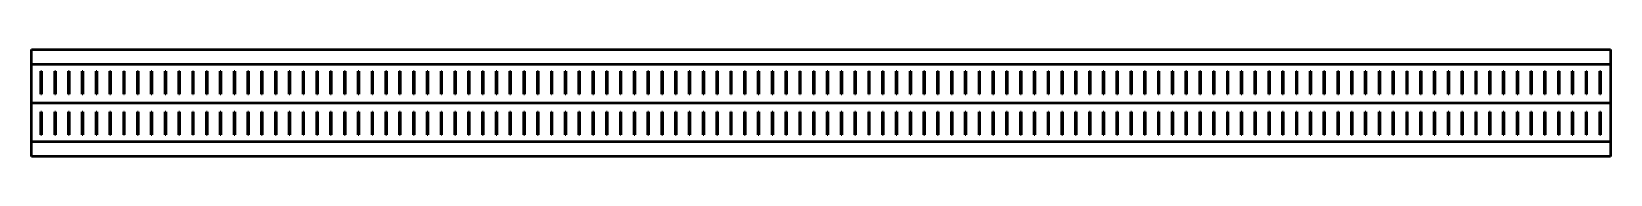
# Model space of a CAD drawing. Header units: millimetres. Extents: x 0 to 1030, y -10 to 59.
import ezdxf

# ---------------------------------------------------------------- set-up
doc = ezdxf.new("R2010")
doc.units = ezdxf.units.MM
for name, color, linetype, lineweight in [('IV_BEND_DOWN', 7, 'Continuous', 50), ('IV_INTERIOR_PROFILES', 7, 'Continuous', 50), ('IV_OUTER_PROFILE', 7, 'Continuous', 50)]:
    doc.layers.add(name, color=color, linetype=linetype, lineweight=lineweight)

msp = doc.modelspace()

# ---------------------------------------------------------------- linework, layer by layer
at = {"layer": 'IV_BEND_DOWN'}
for p, q in [((0, 49.6), (1030, 49.6)), ((0, 24.5), (1030, 24.5)), ((0, -0.6), (1030, -0.6))]:
    msp.add_line(p, q, dxfattribs=at)
at = {"layer": 'IV_INTERIOR_PROFILES'}
for p, q in [((6.1, 45.2), (6.5, 45.2)), ((6.1, 30.2), (6.1, 45.2)), ((6.5, 45.2), (6.5, 30.2)), ((15.1, 45.2), (15.5, 45.2)), ((15.1, 30.2), (15.1, 45.2)), ((15.5, 45.2), (15.5, 30.2)), ((24.1, 45.2), (24.5, 45.2)), ((24.1, 30.2), (24.1, 45.2)), ((24.5, 45.2), (24.5, 30.2)), ((33.1, 45.2), (33.5, 45.2)), ((33.1, 30.2), (33.1, 45.2)), ((33.5, 45.2), (33.5, 30.2)), ((42.1, 45.2), (42.5, 45.2)), ((42.1, 30.2), (42.1, 45.2)), ((42.5, 45.2), (42.5, 30.2)), ((51.1, 45.2), (51.5, 45.2)), ((51.1, 30.2), (51.1, 45.2)), ((51.5, 45.2), (51.5, 30.2)), ((60.1, 45.2), (60.5, 45.2)), ((60.1, 30.2), (60.1, 45.2)), ((60.5, 45.2), (60.5, 30.2)), ((69.1, 45.2), (69.5, 45.2)), ((69.1, 30.2), (69.1, 45.2)), ((69.5, 45.2), (69.5, 30.2)), ((78.1, 45.2), (78.5, 45.2)), ((78.1, 30.2), (78.1, 45.2)), ((78.5, 45.2), (78.5, 30.2)), ((87.1, 45.2), (87.5, 45.2)), ((87.1, 30.2), (87.1, 45.2)), ((87.5, 45.2), (87.5, 30.2)), ((96.1, 45.2), (96.5, 45.2)), ((96.1, 30.2), (96.1, 45.2)), ((96.5, 45.2), (96.5, 30.2)), ((105.1, 45.2), (105.5, 45.2)), ((105.1, 30.2), (105.1, 45.2)), ((105.5, 45.2), (105.5, 30.2)), ((114.1, 45.2), (114.5, 45.2)), ((114.1, 30.2), (114.1, 45.2)), ((114.5, 45.2), (114.5, 30.2)), ((123.1, 45.2), (123.5, 45.2)), ((123.1, 30.2), (123.1, 45.2)), ((123.5, 45.2), (123.5, 30.2)), ((132.1, 45.2), (132.5, 45.2)), ((132.1, 30.2), (132.1, 45.2)), ((132.5, 45.2), (132.5, 30.2)), ((141.1, 45.2), (141.5, 45.2)), ((141.1, 30.2), (141.1, 45.2)), ((141.5, 45.2), (141.5, 30.2)), ((150.1, 45.2), (150.5, 45.2)), ((150.1, 30.2), (150.1, 45.2)), ((150.5, 45.2), (150.5, 30.2)), ((159.1, 45.2), (159.5, 45.2)), ((159.1, 30.2), (159.1, 45.2)), ((159.5, 45.2), (159.5, 30.2)), ((168.1, 45.2), (168.5, 45.2)), ((168.1, 30.2), (168.1, 45.2)), ((168.5, 45.2), (168.5, 30.2)), ((177.1, 45.2), (177.5, 45.2)), ((177.1, 30.2), (177.1, 45.2)), ((177.5, 45.2), (177.5, 30.2)), ((186.1, 45.2), (186.5, 45.2)), ((186.1, 30.2), (186.1, 45.2)), ((186.5, 45.2), (186.5, 30.2)), ((195.1, 45.2), (195.5, 45.2)), ((195.1, 30.2), (195.1, 45.2)), ((195.5, 45.2), (195.5, 30.2)), ((204.1, 45.2), (204.5, 45.2)), ((204.1, 30.2), (204.1, 45.2)), ((204.5, 45.2), (204.5, 30.2)), ((213.1, 45.2), (213.5, 45.2)), ((213.1, 30.2), (213.1, 45.2)), ((213.5, 45.2), (213.5, 30.2)), ((222.1, 45.2), (222.5, 45.2)), ((222.1, 30.2), (222.1, 45.2)), ((222.5, 45.2), (222.5, 30.2)), ((231.1, 45.2), (231.5, 45.2)), ((231.1, 30.2), (231.1, 45.2)), ((231.5, 45.2), (231.5, 30.2)), ((240.1, 45.2), (240.5, 45.2)), ((240.1, 30.2), (240.1, 45.2)), ((240.5, 45.2), (240.5, 30.2)), ((249.1, 45.2), (249.5, 45.2)), ((249.1, 30.2), (249.1, 45.2)), ((249.5, 45.2), (249.5, 30.2)), ((258.1, 45.2), (258.5, 45.2)), ((258.1, 30.2), (258.1, 45.2)), ((258.5, 45.2), (258.5, 30.2)), ((267.1, 45.2), (267.5, 45.2)), ((267.1, 30.2), (267.1, 45.2)), ((267.5, 45.2), (267.5, 30.2)), ((276.1, 45.2), (276.5, 45.2)), ((276.1, 30.2), (276.1, 45.2)), ((276.5, 45.2), (276.5, 30.2)), ((285.1, 45.2), (285.5, 45.2)), ((285.1, 30.2), (285.1, 45.2)), ((285.5, 45.2), (285.5, 30.2)), ((294.1, 45.2), (294.5, 45.2)), ((294.1, 30.2), (294.1, 45.2)), ((294.5, 45.2), (294.5, 30.2)), ((303.1, 45.2), (303.5, 45.2)), ((303.1, 30.2), (303.1, 45.2)), ((303.5, 45.2), (303.5, 30.2)), ((312.1, 45.2), (312.5, 45.2)), ((312.1, 30.2), (312.1, 45.2)), ((312.5, 45.2), (312.5, 30.2)), ((321.1, 45.2), (321.5, 45.2)), ((321.1, 30.2), (321.1, 45.2)), ((321.5, 45.2), (321.5, 30.2)), ((330.1, 45.2), (330.5, 45.2)), ((330.1, 30.2), (330.1, 45.2)), ((330.5, 45.2), (330.5, 30.2)), ((339.1, 45.2), (339.5, 45.2)), ((339.1, 30.2), (339.1, 45.2)), ((339.5, 45.2), (339.5, 30.2)), ((348.1, 45.2), (348.5, 45.2)), ((348.1, 30.2), (348.1, 45.2)), ((348.5, 45.2), (348.5, 30.2)), ((357.1, 45.2), (357.5, 45.2)), ((357.1, 30.2), (357.1, 45.2)), ((357.5, 45.2), (357.5, 30.2)), ((366.1, 45.2), (366.5, 45.2)), ((366.1, 30.2), (366.1, 45.2)), ((366.5, 45.2), (366.5, 30.2)), ((375.1, 45.2), (375.5, 45.2)), ((375.1, 30.2), (375.1, 45.2)), ((375.5, 45.2), (375.5, 30.2)), ((384.1, 45.2), (384.5, 45.2)), ((384.1, 30.2), (384.1, 45.2)), ((384.5, 45.2), (384.5, 30.2)), ((393.1, 45.2), (393.5, 45.2)), ((393.1, 30.2), (393.1, 45.2)), ((393.5, 45.2), (393.5, 30.2)), ((402.1, 45.2), (402.5, 45.2)), ((402.1, 30.2), (402.1, 45.2)), ((402.5, 45.2), (402.5, 30.2)), ((411.1, 45.2), (411.5, 45.2)), ((411.1, 30.2), (411.1, 45.2)), ((411.5, 45.2), (411.5, 30.2)), ((420.1, 45.2), (420.5, 45.2)), ((420.1, 30.2), (420.1, 45.2)), ((420.5, 45.2), (420.5, 30.2)), ((429.1, 45.2), (429.5, 45.2)), ((429.1, 30.2), (429.1, 45.2)), ((429.5, 45.2), (429.5, 30.2)), ((438.1, 45.2), (438.5, 45.2)), ((438.1, 30.2), (438.1, 45.2)), ((438.5, 45.2), (438.5, 30.2)), ((447.1, 45.2), (447.5, 45.2)), ((447.1, 30.2), (447.1, 45.2)), ((447.5, 45.2), (447.5, 30.2)), ((456.1, 45.2), (456.5, 45.2)), ((456.1, 30.2), (456.1, 45.2)), ((456.5, 45.2), (456.5, 30.2)), ((465.1, 45.2), (465.5, 45.2)), ((465.1, 30.2), (465.1, 45.2)), ((465.5, 45.2), (465.5, 30.2)), ((474.1, 45.2), (474.5, 45.2)), ((474.1, 30.2), (474.1, 45.2)), ((474.5, 45.2), (474.5, 30.2)), ((483.1, 45.2), (483.5, 45.2)), ((483.1, 30.2), (483.1, 45.2)), ((483.5, 45.2), (483.5, 30.2)), ((492.1, 45.2), (492.5, 45.2)), ((492.1, 30.2), (492.1, 45.2)), ((492.5, 45.2), (492.5, 30.2)), ((501.1, 45.2), (501.5, 45.2)), ((501.1, 30.2), (501.1, 45.2)), ((501.5, 45.2), (501.5, 30.2)), ((510.1, 45.2), (510.5, 45.2)), ((510.1, 30.2), (510.1, 45.2)), ((510.5, 45.2), (510.5, 30.2)), ((519.1, 45.2), (519.5, 45.2)), ((519.1, 30.2), (519.1, 45.2)), ((519.5, 45.2), (519.5, 30.2)), ((528.1, 45.2), (528.5, 45.2)), ((528.1, 30.2), (528.1, 45.2)), ((528.5, 45.2), (528.5, 30.2)), ((537.1, 45.2), (537.5, 45.2)), ((537.1, 30.2), (537.1, 45.2)), ((537.5, 45.2), (537.5, 30.2)), ((546.1, 45.2), (546.5, 45.2)), ((546.1, 30.2), (546.1, 45.2)), ((546.5, 45.2), (546.5, 30.2)), ((555.1, 45.2), (555.5, 45.2)), ((555.1, 30.2), (555.1, 45.2)), ((555.5, 45.2), (555.5, 30.2)), ((564.1, 45.2), (564.5, 45.2)), ((564.1, 30.2), (564.1, 45.2)), ((564.5, 45.2), (564.5, 30.2)), ((573.1, 45.2), (573.5, 45.2)), ((573.1, 30.2), (573.1, 45.2)), ((573.5, 45.2), (573.5, 30.2)), ((582.1, 45.2), (582.5, 45.2)), ((582.1, 30.2), (582.1, 45.2)), ((582.5, 45.2), (582.5, 30.2)), ((591.1, 45.2), (591.5, 45.2)), ((591.1, 30.2), (591.1, 45.2)), ((591.5, 45.2), (591.5, 30.2)), ((600.1, 45.2), (600.5, 45.2)), ((600.1, 30.2), (600.1, 45.2)), ((600.5, 45.2), (600.5, 30.2)), ((609.1, 45.2), (609.5, 45.2)), ((609.1, 30.2), (609.1, 45.2)), ((609.5, 45.2), (609.5, 30.2)), ((618.1, 45.2), (618.5, 45.2)), ((618.1, 30.2), (618.1, 45.2)), ((618.5, 45.2), (618.5, 30.2)), ((627.1, 45.2), (627.5, 45.2)), ((627.1, 30.2), (627.1, 45.2)), ((627.5, 45.2), (627.5, 30.2)), ((636.1, 45.2), (636.5, 45.2)), ((636.1, 30.2), (636.1, 45.2)), ((636.5, 45.2), (636.5, 30.2)), ((645.1, 45.2), (645.5, 45.2)), ((645.1, 30.2), (645.1, 45.2)), ((645.5, 45.2), (645.5, 30.2)), ((654.1, 45.2), (654.5, 45.2)), ((654.1, 30.2), (654.1, 45.2)), ((654.5, 45.2), (654.5, 30.2)), ((663.1, 45.2), (663.5, 45.2)), ((663.1, 30.2), (663.1, 45.2)), ((663.5, 45.2), (663.5, 30.2)), ((672.1, 45.2), (672.5, 45.2)), ((672.1, 30.2), (672.1, 45.2)), ((672.5, 45.2), (672.5, 30.2)), ((681.1, 45.2), (681.5, 45.2)), ((681.1, 30.2), (681.1, 45.2)), ((681.5, 45.2), (681.5, 30.2)), ((690.1, 45.2), (690.5, 45.2)), ((690.1, 30.2), (690.1, 45.2)), ((690.5, 45.2), (690.5, 30.2)), ((699.1, 45.2), (699.5, 45.2)), ((699.1, 30.2), (699.1, 45.2)), ((699.5, 45.2), (699.5, 30.2)), ((708.1, 45.2), (708.5, 45.2)), ((708.1, 30.2), (708.1, 45.2)), ((708.5, 45.2), (708.5, 30.2)), ((717.1, 45.2), (717.5, 45.2)), ((717.1, 30.2), (717.1, 45.2)), ((717.5, 45.2), (717.5, 30.2)), ((726.1, 45.2), (726.5, 45.2)), ((726.1, 30.2), (726.1, 45.2)), ((726.5, 45.2), (726.5, 30.2)), ((735.1, 45.2), (735.5, 45.2)), ((735.1, 30.2), (735.1, 45.2)), ((735.5, 45.2), (735.5, 30.2)), ((744.1, 45.2), (744.5, 45.2)), ((744.1, 30.2), (744.1, 45.2)), ((744.5, 45.2), (744.5, 30.2)), ((753.1, 45.2), (753.5, 45.2)), ((753.1, 30.2), (753.1, 45.2)), ((753.5, 45.2), (753.5, 30.2)), ((762.1, 45.2), (762.5, 45.2)), ((762.1, 30.2), (762.1, 45.2)), ((762.5, 45.2), (762.5, 30.2)), ((771.1, 45.2), (771.5, 45.2)), ((771.1, 30.2), (771.1, 45.2)), ((771.5, 45.2), (771.5, 30.2)), ((780.1, 45.2), (780.5, 45.2)), ((780.1, 30.2), (780.1, 45.2)), ((780.5, 45.2), (780.5, 30.2)), ((789.1, 45.2), (789.5, 45.2)), ((789.1, 30.2), (789.1, 45.2)), ((789.5, 45.2), (789.5, 30.2)), ((798.1, 45.2), (798.5, 45.2)), ((798.1, 30.2), (798.1, 45.2)), ((798.5, 45.2), (798.5, 30.2)), ((807.1, 45.2), (807.5, 45.2)), ((807.1, 30.2), (807.1, 45.2)), ((807.5, 45.2), (807.5, 30.2)), ((816.1, 45.2), (816.5, 45.2)), ((816.1, 30.2), (816.1, 45.2)), ((816.5, 45.2), (816.5, 30.2)), ((825.1, 45.2), (825.5, 45.2)), ((825.1, 30.2), (825.1, 45.2)), ((825.5, 45.2), (825.5, 30.2)), ((834.1, 45.2), (834.5, 45.2)), ((834.1, 30.2), (834.1, 45.2)), ((834.5, 45.2), (834.5, 30.2)), ((843.1, 45.2), (843.5, 45.2)), ((843.1, 30.2), (843.1, 45.2)), ((843.5, 45.2), (843.5, 30.2)), ((852.1, 45.2), (852.5, 45.2)), ((852.1, 30.2), (852.1, 45.2)), ((852.5, 45.2), (852.5, 30.2)), ((861.1, 45.2), (861.5, 45.2)), ((861.1, 30.2), (861.1, 45.2)), ((861.5, 45.2), (861.5, 30.2)), ((870.1, 45.2), (870.5, 45.2)), ((870.1, 30.2), (870.1, 45.2)), ((870.5, 45.2), (870.5, 30.2)), ((879.1, 45.2), (879.5, 45.2)), ((879.1, 30.2), (879.1, 45.2)), ((879.5, 45.2), (879.5, 30.2)), ((888.1, 45.2), (888.5, 45.2)), ((888.1, 30.2), (888.1, 45.2)), ((888.5, 45.2), (888.5, 30.2)), ((897.1, 45.2), (897.5, 45.2)), ((897.1, 30.2), (897.1, 45.2)), ((897.5, 45.2), (897.5, 30.2)), ((906.1, 45.2), (906.5, 45.2)), ((906.1, 30.2), (906.1, 45.2)), ((906.5, 45.2), (906.5, 30.2)), ((915.1, 45.2), (915.5, 45.2)), ((915.1, 30.2), (915.1, 45.2)), ((915.5, 45.2), (915.5, 30.2)), ((924.1, 45.2), (924.5, 45.2)), ((924.1, 30.2), (924.1, 45.2)), ((924.5, 45.2), (924.5, 30.2)), ((933.1, 45.2), (933.5, 45.2)), ((933.1, 30.2), (933.1, 45.2)), ((933.5, 45.2), (933.5, 30.2)), ((942.1, 45.2), (942.5, 45.2)), ((942.1, 30.2), (942.1, 45.2)), ((942.5, 45.2), (942.5, 30.2)), ((951.1, 45.2), (951.5, 45.2)), ((951.1, 30.2), (951.1, 45.2)), ((951.5, 45.2), (951.5, 30.2)), ((960.1, 45.2), (960.5, 45.2)), ((960.1, 30.2), (960.1, 45.2)), ((960.5, 45.2), (960.5, 30.2)), ((969.1, 45.2), (969.5, 45.2)), ((969.1, 30.2), (969.1, 45.2)), ((969.5, 45.2), (969.5, 30.2)), ((978.1, 45.2), (978.5, 45.2)), ((978.1, 30.2), (978.1, 45.2)), ((978.5, 45.2), (978.5, 30.2)), ((987.1, 45.2), (987.5, 45.2)), ((987.1, 30.2), (987.1, 45.2)), ((987.5, 45.2), (987.5, 30.2)), ((996.1, 45.2), (996.5, 45.2)), ((996.1, 30.2), (996.1, 45.2)), ((996.5, 45.2), (996.5, 30.2)), ((1005.1, 45.2), (1005.5, 45.2)), ((1005.1, 30.2), (1005.1, 45.2)), ((1005.5, 45.2), (1005.5, 30.2)), ((1014.1, 45.2), (1014.5, 45.2)), ((1014.1, 30.2), (1014.1, 45.2)), ((1014.5, 45.2), (1014.5, 30.2)), ((1023.1, 45.2), (1023.5, 45.2)), ((1023.1, 30.2), (1023.1, 45.2)), ((1023.5, 45.2), (1023.5, 30.2)), ((6.5, 30.2), (6.1, 30.2)), ((15.5, 30.2), (15.1, 30.2)), ((24.5, 30.2), (24.1, 30.2)), ((33.5, 30.2), (33.1, 30.2)), ((42.5, 30.2), (42.1, 30.2)), ((51.5, 30.2), (51.1, 30.2)), ((60.5, 30.2), (60.1, 30.2)), ((69.5, 30.2), (69.1, 30.2)), ((78.5, 30.2), (78.1, 30.2)), ((87.5, 30.2), (87.1, 30.2)), ((96.5, 30.2), (96.1, 30.2)), ((105.5, 30.2), (105.1, 30.2)), ((114.5, 30.2), (114.1, 30.2)), ((123.5, 30.2), (123.1, 30.2)), ((132.5, 30.2), (132.1, 30.2)), ((141.5, 30.2), (141.1, 30.2)), ((150.5, 30.2), (150.1, 30.2)), ((159.5, 30.2), (159.1, 30.2)), ((168.5, 30.2), (168.1, 30.2)), ((177.5, 30.2), (177.1, 30.2)), ((186.5, 30.2), (186.1, 30.2)), ((195.5, 30.2), (195.1, 30.2)), ((204.5, 30.2), (204.1, 30.2)), ((213.5, 30.2), (213.1, 30.2)), ((222.5, 30.2), (222.1, 30.2)), ((231.5, 30.2), (231.1, 30.2)), ((240.5, 30.2), (240.1, 30.2)), ((249.5, 30.2), (249.1, 30.2)), ((258.5, 30.2), (258.1, 30.2)), ((267.5, 30.2), (267.1, 30.2)), ((276.5, 30.2), (276.1, 30.2)), ((285.5, 30.2), (285.1, 30.2)), ((294.5, 30.2), (294.1, 30.2)), ((303.5, 30.2), (303.1, 30.2)), ((312.5, 30.2), (312.1, 30.2)), ((321.5, 30.2), (321.1, 30.2)), ((330.5, 30.2), (330.1, 30.2)), ((339.5, 30.2), (339.1, 30.2)), ((348.5, 30.2), (348.1, 30.2)), ((357.5, 30.2), (357.1, 30.2)), ((366.5, 30.2), (366.1, 30.2)), ((375.5, 30.2), (375.1, 30.2)), ((384.5, 30.2), (384.1, 30.2)), ((393.5, 30.2), (393.1, 30.2)), ((402.5, 30.2), (402.1, 30.2)), ((411.5, 30.2), (411.1, 30.2)), ((420.5, 30.2), (420.1, 30.2)), ((429.5, 30.2), (429.1, 30.2)), ((438.5, 30.2), (438.1, 30.2)), ((447.5, 30.2), (447.1, 30.2)), ((456.5, 30.2), (456.1, 30.2)), ((465.5, 30.2), (465.1, 30.2)), ((474.5, 30.2), (474.1, 30.2)), ((483.5, 30.2), (483.1, 30.2)), ((492.5, 30.2), (492.1, 30.2)), ((501.5, 30.2), (501.1, 30.2)), ((510.5, 30.2), (510.1, 30.2)), ((519.5, 30.2), (519.1, 30.2)), ((528.5, 30.2), (528.1, 30.2)), ((537.5, 30.2), (537.1, 30.2)), ((546.5, 30.2), (546.1, 30.2)), ((555.5, 30.2), (555.1, 30.2)), ((564.5, 30.2), (564.1, 30.2)), ((573.5, 30.2), (573.1, 30.2)), ((582.5, 30.2), (582.1, 30.2)), ((591.5, 30.2), (591.1, 30.2)), ((600.5, 30.2), (600.1, 30.2)), ((609.5, 30.2), (609.1, 30.2)), ((618.5, 30.2), (618.1, 30.2)), ((627.5, 30.2), (627.1, 30.2)), ((636.5, 30.2), (636.1, 30.2)), ((645.5, 30.2), (645.1, 30.2)), ((654.5, 30.2), (654.1, 30.2)), ((663.5, 30.2), (663.1, 30.2)), ((672.5, 30.2), (672.1, 30.2)), ((681.5, 30.2), (681.1, 30.2)), ((690.5, 30.2), (690.1, 30.2)), ((699.5, 30.2), (699.1, 30.2)), ((708.5, 30.2), (708.1, 30.2)), ((717.5, 30.2), (717.1, 30.2)), ((726.5, 30.2), (726.1, 30.2)), ((735.5, 30.2), (735.1, 30.2)), ((744.5, 30.2), (744.1, 30.2)), ((753.5, 30.2), (753.1, 30.2)), ((762.5, 30.2), (762.1, 30.2)), ((771.5, 30.2), (771.1, 30.2)), ((780.5, 30.2), (780.1, 30.2)), ((789.5, 30.2), (789.1, 30.2)), ((798.5, 30.2), (798.1, 30.2)), ((807.5, 30.2), (807.1, 30.2)), ((816.5, 30.2), (816.1, 30.2)), ((825.5, 30.2), (825.1, 30.2)), ((834.5, 30.2), (834.1, 30.2)), ((843.5, 30.2), (843.1, 30.2)), ((852.5, 30.2), (852.1, 30.2)), ((861.5, 30.2), (861.1, 30.2)), ((870.5, 30.2), (870.1, 30.2)), ((879.5, 30.2), (879.1, 30.2)), ((888.5, 30.2), (888.1, 30.2)), ((897.5, 30.2), (897.1, 30.2)), ((906.5, 30.2), (906.1, 30.2)), ((915.5, 30.2), (915.1, 30.2)), ((924.5, 30.2), (924.1, 30.2)), ((933.5, 30.2), (933.1, 30.2)), ((942.5, 30.2), (942.1, 30.2)), ((951.5, 30.2), (951.1, 30.2)), ((960.5, 30.2), (960.1, 30.2)), ((969.5, 30.2), (969.1, 30.2)), ((978.5, 30.2), (978.1, 30.2)), ((987.5, 30.2), (987.1, 30.2)), ((996.5, 30.2), (996.1, 30.2)), ((1005.5, 30.2), (1005.1, 30.2)), ((1014.5, 30.2), (1014.1, 30.2)), ((1023.5, 30.2), (1023.1, 30.2)), ((6.1, 18.8), (6.5, 18.8)), ((6.1, 3.8), (6.1, 18.8)), ((6.5, 18.8), (6.5, 3.8)), ((15.1, 18.8), (15.5, 18.8)), ((15.1, 3.8), (15.1, 18.8)), ((15.5, 18.8), (15.5, 3.8)), ((24.1, 18.8), (24.5, 18.8)), ((24.1, 3.8), (24.1, 18.8)), ((24.5, 18.8), (24.5, 3.8)), ((33.1, 18.8), (33.5, 18.8)), ((33.1, 3.8), (33.1, 18.8)), ((33.5, 18.8), (33.5, 3.8)), ((42.1, 18.8), (42.5, 18.8)), ((42.1, 3.8), (42.1, 18.8)), ((42.5, 18.8), (42.5, 3.8)), ((51.1, 18.8), (51.5, 18.8)), ((51.1, 3.8), (51.1, 18.8)), ((51.5, 18.8), (51.5, 3.8)), ((60.1, 18.8), (60.5, 18.8)), ((60.1, 3.8), (60.1, 18.8)), ((60.5, 18.8), (60.5, 3.8)), ((69.1, 18.8), (69.5, 18.8)), ((69.1, 3.8), (69.1, 18.8)), ((69.5, 18.8), (69.5, 3.8)), ((78.1, 18.8), (78.5, 18.8)), ((78.1, 3.8), (78.1, 18.8)), ((78.5, 18.8), (78.5, 3.8)), ((87.1, 18.8), (87.5, 18.8)), ((87.1, 3.8), (87.1, 18.8)), ((87.5, 18.8), (87.5, 3.8)), ((96.1, 18.8), (96.5, 18.8)), ((96.1, 3.8), (96.1, 18.8)), ((96.5, 18.8), (96.5, 3.8)), ((105.1, 18.8), (105.5, 18.8)), ((105.1, 3.8), (105.1, 18.8)), ((105.5, 18.8), (105.5, 3.8)), ((114.1, 18.8), (114.5, 18.8)), ((114.1, 3.8), (114.1, 18.8)), ((114.5, 18.8), (114.5, 3.8)), ((123.1, 18.8), (123.5, 18.8)), ((123.1, 3.8), (123.1, 18.8)), ((123.5, 18.8), (123.5, 3.8)), ((132.1, 18.8), (132.5, 18.8)), ((132.1, 3.8), (132.1, 18.8)), ((132.5, 18.8), (132.5, 3.8)), ((141.1, 18.8), (141.5, 18.8)), ((141.1, 3.8), (141.1, 18.8)), ((141.5, 18.8), (141.5, 3.8)), ((150.1, 18.8), (150.5, 18.8)), ((150.1, 3.8), (150.1, 18.8)), ((150.5, 18.8), (150.5, 3.8)), ((159.1, 18.8), (159.5, 18.8)), ((159.1, 3.8), (159.1, 18.8)), ((159.5, 18.8), (159.5, 3.8)), ((168.1, 18.8), (168.5, 18.8)), ((168.1, 3.8), (168.1, 18.8)), ((168.5, 18.8), (168.5, 3.8)), ((177.1, 18.8), (177.5, 18.8)), ((177.1, 3.8), (177.1, 18.8)), ((177.5, 18.8), (177.5, 3.8)), ((186.1, 18.8), (186.5, 18.8)), ((186.1, 3.8), (186.1, 18.8)), ((186.5, 18.8), (186.5, 3.8)), ((195.1, 18.8), (195.5, 18.8)), ((195.1, 3.8), (195.1, 18.8)), ((195.5, 18.8), (195.5, 3.8)), ((204.1, 18.8), (204.5, 18.8)), ((204.1, 3.8), (204.1, 18.8)), ((204.5, 18.8), (204.5, 3.8)), ((213.1, 18.8), (213.5, 18.8)), ((213.1, 3.8), (213.1, 18.8)), ((213.5, 18.8), (213.5, 3.8)), ((222.1, 18.8), (222.5, 18.8)), ((222.1, 3.8), (222.1, 18.8)), ((222.5, 18.8), (222.5, 3.8)), ((231.1, 18.8), (231.5, 18.8)), ((231.1, 3.8), (231.1, 18.8)), ((231.5, 18.8), (231.5, 3.8)), ((240.1, 18.8), (240.5, 18.8)), ((240.1, 3.8), (240.1, 18.8)), ((240.5, 18.8), (240.5, 3.8)), ((249.1, 18.8), (249.5, 18.8)), ((249.1, 3.8), (249.1, 18.8)), ((249.5, 18.8), (249.5, 3.8)), ((258.1, 18.8), (258.5, 18.8)), ((258.1, 3.8), (258.1, 18.8)), ((258.5, 18.8), (258.5, 3.8)), ((267.1, 18.8), (267.5, 18.8)), ((267.1, 3.8), (267.1, 18.8)), ((267.5, 18.8), (267.5, 3.8)), ((276.1, 18.8), (276.5, 18.8)), ((276.1, 3.8), (276.1, 18.8)), ((276.5, 18.8), (276.5, 3.8)), ((285.1, 18.8), (285.5, 18.8)), ((285.1, 3.8), (285.1, 18.8)), ((285.5, 18.8), (285.5, 3.8)), ((294.1, 18.8), (294.5, 18.8)), ((294.1, 3.8), (294.1, 18.8)), ((294.5, 18.8), (294.5, 3.8)), ((303.1, 18.8), (303.5, 18.8)), ((303.1, 3.8), (303.1, 18.8)), ((303.5, 18.8), (303.5, 3.8)), ((312.1, 18.8), (312.5, 18.8)), ((312.1, 3.8), (312.1, 18.8)), ((312.5, 18.8), (312.5, 3.8)), ((321.1, 18.8), (321.5, 18.8)), ((321.1, 3.8), (321.1, 18.8)), ((321.5, 18.8), (321.5, 3.8)), ((330.1, 18.8), (330.5, 18.8)), ((330.1, 3.8), (330.1, 18.8)), ((330.5, 18.8), (330.5, 3.8)), ((339.1, 18.8), (339.5, 18.8)), ((339.1, 3.8), (339.1, 18.8)), ((339.5, 18.8), (339.5, 3.8)), ((348.1, 18.8), (348.5, 18.8)), ((348.1, 3.8), (348.1, 18.8)), ((348.5, 18.8), (348.5, 3.8)), ((357.1, 18.8), (357.5, 18.8)), ((357.1, 3.8), (357.1, 18.8)), ((357.5, 18.8), (357.5, 3.8)), ((366.1, 18.8), (366.5, 18.8)), ((366.1, 3.8), (366.1, 18.8)), ((366.5, 18.8), (366.5, 3.8)), ((375.1, 18.8), (375.5, 18.8)), ((375.1, 3.8), (375.1, 18.8)), ((375.5, 18.8), (375.5, 3.8)), ((384.1, 18.8), (384.5, 18.8)), ((384.1, 3.8), (384.1, 18.8)), ((384.5, 18.8), (384.5, 3.8)), ((393.1, 18.8), (393.5, 18.8)), ((393.1, 3.8), (393.1, 18.8)), ((393.5, 18.8), (393.5, 3.8)), ((402.1, 18.8), (402.5, 18.8)), ((402.1, 3.8), (402.1, 18.8)), ((402.5, 18.8), (402.5, 3.8)), ((411.1, 18.8), (411.5, 18.8)), ((411.1, 3.8), (411.1, 18.8)), ((411.5, 18.8), (411.5, 3.8)), ((420.1, 18.8), (420.5, 18.8)), ((420.1, 3.8), (420.1, 18.8)), ((420.5, 18.8), (420.5, 3.8)), ((429.1, 18.8), (429.5, 18.8)), ((429.1, 3.8), (429.1, 18.8)), ((429.5, 18.8), (429.5, 3.8)), ((438.1, 18.8), (438.5, 18.8)), ((438.1, 3.8), (438.1, 18.8)), ((438.5, 18.8), (438.5, 3.8)), ((447.1, 18.8), (447.5, 18.8)), ((447.1, 3.8), (447.1, 18.8)), ((447.5, 18.8), (447.5, 3.8)), ((456.1, 18.8), (456.5, 18.8)), ((456.1, 3.8), (456.1, 18.8)), ((456.5, 18.8), (456.5, 3.8)), ((465.1, 18.8), (465.5, 18.8)), ((465.1, 3.8), (465.1, 18.8)), ((465.5, 18.8), (465.5, 3.8)), ((474.1, 18.8), (474.5, 18.8)), ((474.1, 3.8), (474.1, 18.8)), ((474.5, 18.8), (474.5, 3.8)), ((483.1, 18.8), (483.5, 18.8)), ((483.1, 3.8), (483.1, 18.8)), ((483.5, 18.8), (483.5, 3.8)), ((492.1, 18.8), (492.5, 18.8)), ((492.1, 3.8), (492.1, 18.8)), ((492.5, 18.8), (492.5, 3.8)), ((501.1, 18.8), (501.5, 18.8)), ((501.1, 3.8), (501.1, 18.8)), ((501.5, 18.8), (501.5, 3.8)), ((510.1, 18.8), (510.5, 18.8)), ((510.1, 3.8), (510.1, 18.8)), ((510.5, 18.8), (510.5, 3.8)), ((519.1, 18.8), (519.5, 18.8)), ((519.1, 3.8), (519.1, 18.8)), ((519.5, 18.8), (519.5, 3.8)), ((528.1, 18.8), (528.5, 18.8)), ((528.1, 3.8), (528.1, 18.8)), ((528.5, 18.8), (528.5, 3.8)), ((537.1, 18.8), (537.5, 18.8)), ((537.1, 3.8), (537.1, 18.8)), ((537.5, 18.8), (537.5, 3.8)), ((546.1, 18.8), (546.5, 18.8)), ((546.1, 3.8), (546.1, 18.8)), ((546.5, 18.8), (546.5, 3.8)), ((555.1, 18.8), (555.5, 18.8)), ((555.1, 3.8), (555.1, 18.8)), ((555.5, 18.8), (555.5, 3.8)), ((564.1, 18.8), (564.5, 18.8)), ((564.1, 3.8), (564.1, 18.8)), ((564.5, 18.8), (564.5, 3.8)), ((573.1, 18.8), (573.5, 18.8)), ((573.1, 3.8), (573.1, 18.8)), ((573.5, 18.8), (573.5, 3.8)), ((582.1, 18.8), (582.5, 18.8)), ((582.1, 3.8), (582.1, 18.8)), ((582.5, 18.8), (582.5, 3.8)), ((591.1, 18.8), (591.5, 18.8)), ((591.1, 3.8), (591.1, 18.8)), ((591.5, 18.8), (591.5, 3.8)), ((600.1, 18.8), (600.5, 18.8)), ((600.1, 3.8), (600.1, 18.8)), ((600.5, 18.8), (600.5, 3.8)), ((609.1, 18.8), (609.5, 18.8)), ((609.1, 3.8), (609.1, 18.8)), ((609.5, 18.8), (609.5, 3.8)), ((618.1, 18.8), (618.5, 18.8)), ((618.1, 3.8), (618.1, 18.8)), ((618.5, 18.8), (618.5, 3.8)), ((627.1, 18.8), (627.5, 18.8)), ((627.1, 3.8), (627.1, 18.8)), ((627.5, 18.8), (627.5, 3.8)), ((636.1, 18.8), (636.5, 18.8)), ((636.1, 3.8), (636.1, 18.8)), ((636.5, 18.8), (636.5, 3.8)), ((645.1, 18.8), (645.5, 18.8)), ((645.1, 3.8), (645.1, 18.8)), ((645.5, 18.8), (645.5, 3.8)), ((654.1, 18.8), (654.5, 18.8)), ((654.1, 3.8), (654.1, 18.8)), ((654.5, 18.8), (654.5, 3.8)), ((663.1, 18.8), (663.5, 18.8)), ((663.1, 3.8), (663.1, 18.8)), ((663.5, 18.8), (663.5, 3.8)), ((672.1, 18.8), (672.5, 18.8)), ((672.1, 3.8), (672.1, 18.8)), ((672.5, 18.8), (672.5, 3.8)), ((681.1, 18.8), (681.5, 18.8)), ((681.1, 3.8), (681.1, 18.8)), ((681.5, 18.8), (681.5, 3.8)), ((690.1, 18.8), (690.5, 18.8)), ((690.1, 3.8), (690.1, 18.8)), ((690.5, 18.8), (690.5, 3.8)), ((699.1, 18.8), (699.5, 18.8)), ((699.1, 3.8), (699.1, 18.8)), ((699.5, 18.8), (699.5, 3.8)), ((708.1, 18.8), (708.5, 18.8)), ((708.1, 3.8), (708.1, 18.8)), ((708.5, 18.8), (708.5, 3.8)), ((717.1, 18.8), (717.5, 18.8)), ((717.1, 3.8), (717.1, 18.8)), ((717.5, 18.8), (717.5, 3.8)), ((726.1, 18.8), (726.5, 18.8)), ((726.1, 3.8), (726.1, 18.8)), ((726.5, 18.8), (726.5, 3.8)), ((735.1, 18.8), (735.5, 18.8)), ((735.1, 3.8), (735.1, 18.8)), ((735.5, 18.8), (735.5, 3.8)), ((744.1, 18.8), (744.5, 18.8)), ((744.1, 3.8), (744.1, 18.8)), ((744.5, 18.8), (744.5, 3.8)), ((753.1, 18.8), (753.5, 18.8)), ((753.1, 3.8), (753.1, 18.8)), ((753.5, 18.8), (753.5, 3.8)), ((762.1, 18.8), (762.5, 18.8)), ((762.1, 3.8), (762.1, 18.8)), ((762.5, 18.8), (762.5, 3.8)), ((771.1, 18.8), (771.5, 18.8)), ((771.1, 3.8), (771.1, 18.8)), ((771.5, 18.8), (771.5, 3.8)), ((780.1, 18.8), (780.5, 18.8)), ((780.1, 3.8), (780.1, 18.8)), ((780.5, 18.8), (780.5, 3.8)), ((789.1, 18.8), (789.5, 18.8)), ((789.1, 3.8), (789.1, 18.8)), ((789.5, 18.8), (789.5, 3.8)), ((798.1, 18.8), (798.5, 18.8)), ((798.1, 3.8), (798.1, 18.8)), ((798.5, 18.8), (798.5, 3.8)), ((807.1, 18.8), (807.5, 18.8)), ((807.1, 3.8), (807.1, 18.8)), ((807.5, 18.8), (807.5, 3.8)), ((816.1, 18.8), (816.5, 18.8)), ((816.1, 3.8), (816.1, 18.8)), ((816.5, 18.8), (816.5, 3.8)), ((825.1, 18.8), (825.5, 18.8)), ((825.1, 3.8), (825.1, 18.8)), ((825.5, 18.8), (825.5, 3.8)), ((834.1, 18.8), (834.5, 18.8)), ((834.1, 3.8), (834.1, 18.8)), ((834.5, 18.8), (834.5, 3.8)), ((843.1, 18.8), (843.5, 18.8)), ((843.1, 3.8), (843.1, 18.8)), ((843.5, 18.8), (843.5, 3.8)), ((852.1, 18.8), (852.5, 18.8)), ((852.1, 3.8), (852.1, 18.8)), ((852.5, 18.8), (852.5, 3.8)), ((861.1, 18.8), (861.5, 18.8)), ((861.1, 3.8), (861.1, 18.8)), ((861.5, 18.8), (861.5, 3.8)), ((870.1, 18.8), (870.5, 18.8)), ((870.1, 3.8), (870.1, 18.8)), ((870.5, 18.8), (870.5, 3.8)), ((879.1, 18.8), (879.5, 18.8)), ((879.1, 3.8), (879.1, 18.8)), ((879.5, 18.8), (879.5, 3.8)), ((888.1, 18.8), (888.5, 18.8)), ((888.1, 3.8), (888.1, 18.8)), ((888.5, 18.8), (888.5, 3.8)), ((897.1, 18.8), (897.5, 18.8)), ((897.1, 3.8), (897.1, 18.8)), ((897.5, 18.8), (897.5, 3.8)), ((906.1, 18.8), (906.5, 18.8)), ((906.1, 3.8), (906.1, 18.8)), ((906.5, 18.8), (906.5, 3.8)), ((915.1, 18.8), (915.5, 18.8)), ((915.1, 3.8), (915.1, 18.8)), ((915.5, 18.8), (915.5, 3.8)), ((924.1, 18.8), (924.5, 18.8)), ((924.1, 3.8), (924.1, 18.8)), ((924.5, 18.8), (924.5, 3.8)), ((933.1, 18.8), (933.5, 18.8)), ((933.1, 3.8), (933.1, 18.8)), ((933.5, 18.8), (933.5, 3.8)), ((942.1, 18.8), (942.5, 18.8)), ((942.1, 3.8), (942.1, 18.8)), ((942.5, 18.8), (942.5, 3.8)), ((951.1, 18.8), (951.5, 18.8)), ((951.1, 3.8), (951.1, 18.8)), ((951.5, 18.8), (951.5, 3.8)), ((960.1, 18.8), (960.5, 18.8)), ((960.1, 3.8), (960.1, 18.8)), ((960.5, 18.8), (960.5, 3.8)), ((969.1, 18.8), (969.5, 18.8)), ((969.1, 3.8), (969.1, 18.8)), ((969.5, 18.8), (969.5, 3.8)), ((978.1, 18.8), (978.5, 18.8)), ((978.1, 3.8), (978.1, 18.8)), ((978.5, 18.8), (978.5, 3.8)), ((987.1, 18.8), (987.5, 18.8)), ((987.1, 3.8), (987.1, 18.8)), ((987.5, 18.8), (987.5, 3.8)), ((996.1, 18.8), (996.5, 18.8)), ((996.1, 3.8), (996.1, 18.8)), ((996.5, 18.8), (996.5, 3.8)), ((1005.1, 18.8), (1005.5, 18.8)), ((1005.1, 3.8), (1005.1, 18.8)), ((1005.5, 18.8), (1005.5, 3.8)), ((1014.1, 18.8), (1014.5, 18.8)), ((1014.1, 3.8), (1014.1, 18.8)), ((1014.5, 18.8), (1014.5, 3.8)), ((1023.1, 18.8), (1023.5, 18.8)), ((1023.1, 3.8), (1023.1, 18.8)), ((1023.5, 18.8), (1023.5, 3.8)), ((6.5, 3.8), (6.1, 3.8)), ((15.5, 3.8), (15.1, 3.8)), ((24.5, 3.8), (24.1, 3.8)), ((33.5, 3.8), (33.1, 3.8)), ((42.5, 3.8), (42.1, 3.8)), ((51.5, 3.8), (51.1, 3.8)), ((60.5, 3.8), (60.1, 3.8)), ((69.5, 3.8), (69.1, 3.8)), ((78.5, 3.8), (78.1, 3.8)), ((87.5, 3.8), (87.1, 3.8)), ((96.5, 3.8), (96.1, 3.8)), ((105.5, 3.8), (105.1, 3.8)), ((114.5, 3.8), (114.1, 3.8)), ((123.5, 3.8), (123.1, 3.8)), ((132.5, 3.8), (132.1, 3.8)), ((141.5, 3.8), (141.1, 3.8)), ((150.5, 3.8), (150.1, 3.8)), ((159.5, 3.8), (159.1, 3.8)), ((168.5, 3.8), (168.1, 3.8)), ((177.5, 3.8), (177.1, 3.8)), ((186.5, 3.8), (186.1, 3.8)), ((195.5, 3.8), (195.1, 3.8)), ((204.5, 3.8), (204.1, 3.8)), ((213.5, 3.8), (213.1, 3.8)), ((222.5, 3.8), (222.1, 3.8)), ((231.5, 3.8), (231.1, 3.8)), ((240.5, 3.8), (240.1, 3.8)), ((249.5, 3.8), (249.1, 3.8)), ((258.5, 3.8), (258.1, 3.8)), ((267.5, 3.8), (267.1, 3.8)), ((276.5, 3.8), (276.1, 3.8)), ((285.5, 3.8), (285.1, 3.8)), ((294.5, 3.8), (294.1, 3.8)), ((303.5, 3.8), (303.1, 3.8)), ((312.5, 3.8), (312.1, 3.8)), ((321.5, 3.8), (321.1, 3.8)), ((330.5, 3.8), (330.1, 3.8)), ((339.5, 3.8), (339.1, 3.8)), ((348.5, 3.8), (348.1, 3.8)), ((357.5, 3.8), (357.1, 3.8)), ((366.5, 3.8), (366.1, 3.8)), ((375.5, 3.8), (375.1, 3.8)), ((384.5, 3.8), (384.1, 3.8)), ((393.5, 3.8), (393.1, 3.8)), ((402.5, 3.8), (402.1, 3.8)), ((411.5, 3.8), (411.1, 3.8)), ((420.5, 3.8), (420.1, 3.8)), ((429.5, 3.8), (429.1, 3.8)), ((438.5, 3.8), (438.1, 3.8)), ((447.5, 3.8), (447.1, 3.8)), ((456.5, 3.8), (456.1, 3.8)), ((465.5, 3.8), (465.1, 3.8)), ((474.5, 3.8), (474.1, 3.8)), ((483.5, 3.8), (483.1, 3.8)), ((492.5, 3.8), (492.1, 3.8)), ((501.5, 3.8), (501.1, 3.8)), ((510.5, 3.8), (510.1, 3.8)), ((519.5, 3.8), (519.1, 3.8)), ((528.5, 3.8), (528.1, 3.8)), ((537.5, 3.8), (537.1, 3.8)), ((546.5, 3.8), (546.1, 3.8)), ((555.5, 3.8), (555.1, 3.8)), ((564.5, 3.8), (564.1, 3.8)), ((573.5, 3.8), (573.1, 3.8)), ((582.5, 3.8), (582.1, 3.8)), ((591.5, 3.8), (591.1, 3.8)), ((600.5, 3.8), (600.1, 3.8)), ((609.5, 3.8), (609.1, 3.8)), ((618.5, 3.8), (618.1, 3.8)), ((627.5, 3.8), (627.1, 3.8)), ((636.5, 3.8), (636.1, 3.8)), ((645.5, 3.8), (645.1, 3.8)), ((654.5, 3.8), (654.1, 3.8)), ((663.5, 3.8), (663.1, 3.8)), ((672.5, 3.8), (672.1, 3.8)), ((681.5, 3.8), (681.1, 3.8)), ((690.5, 3.8), (690.1, 3.8)), ((699.5, 3.8), (699.1, 3.8)), ((708.5, 3.8), (708.1, 3.8)), ((717.5, 3.8), (717.1, 3.8)), ((726.5, 3.8), (726.1, 3.8)), ((735.5, 3.8), (735.1, 3.8)), ((744.5, 3.8), (744.1, 3.8)), ((753.5, 3.8), (753.1, 3.8)), ((762.5, 3.8), (762.1, 3.8)), ((771.5, 3.8), (771.1, 3.8)), ((780.5, 3.8), (780.1, 3.8)), ((789.5, 3.8), (789.1, 3.8)), ((798.5, 3.8), (798.1, 3.8)), ((807.5, 3.8), (807.1, 3.8)), ((816.5, 3.8), (816.1, 3.8)), ((825.5, 3.8), (825.1, 3.8)), ((834.5, 3.8), (834.1, 3.8)), ((843.5, 3.8), (843.1, 3.8)), ((852.5, 3.8), (852.1, 3.8)), ((861.5, 3.8), (861.1, 3.8)), ((870.5, 3.8), (870.1, 3.8)), ((879.5, 3.8), (879.1, 3.8)), ((888.5, 3.8), (888.1, 3.8)), ((897.5, 3.8), (897.1, 3.8)), ((906.5, 3.8), (906.1, 3.8)), ((915.5, 3.8), (915.1, 3.8)), ((924.5, 3.8), (924.1, 3.8)), ((933.5, 3.8), (933.1, 3.8)), ((942.5, 3.8), (942.1, 3.8)), ((951.5, 3.8), (951.1, 3.8)), ((960.5, 3.8), (960.1, 3.8)), ((969.5, 3.8), (969.1, 3.8)), ((978.5, 3.8), (978.1, 3.8)), ((987.5, 3.8), (987.1, 3.8)), ((996.5, 3.8), (996.1, 3.8)), ((1005.5, 3.8), (1005.1, 3.8)), ((1014.5, 3.8), (1014.1, 3.8)), ((1023.5, 3.8), (1023.1, 3.8))]:
    msp.add_line(p, q, dxfattribs=at)
at = {"layer": 'IV_OUTER_PROFILE'}
for p, q in [((0, -10.4), (0, 59.3)), ((0, 59.3), (1030, 59.3)), ((1030, 59.3), (1030, -10.4)), ((1030, -10.4), (0, -10.4))]:
    msp.add_line(p, q, dxfattribs=at)

doc.saveas('drawing.dxf')
